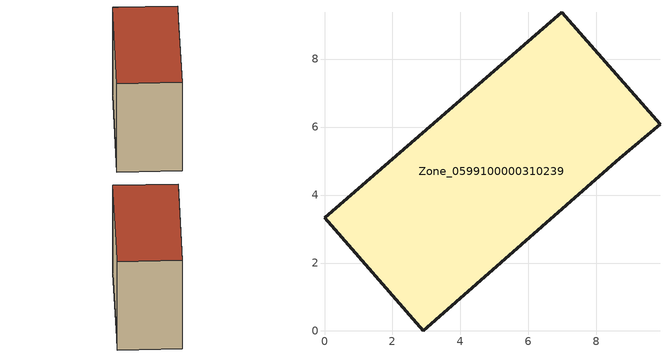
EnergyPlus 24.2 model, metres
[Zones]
Zone_0599100000310239
 floor ground (C_G): 8.69,5.08 2.9,0 0,3.33 6.98,9.38 9.87,6.08 z0
 wall outside (C_F): 6.98,9.38 0,3.33 2.9,0 8.69,5.08 9.87,6.08 6.98,9.38 z0:7.19
 roof outside (C_R): 9.87,6.08 6.98,9.38 0,3.33 2.9,0 8.69,5.08 z7.19
[BUILDING]
Pand.0599100000310239: North Axis=0; Terrain=City; Loads Convergence Tolerance Value=0.04; Temperature Convergence Tolerance Value=0.4; Solar Distribution=FullExterior; Maximum Number of Warmup Days=25; Minimum Number of Warmup Days=1
[Site:Location]
Rotterdam.The.Hague.AP_ZH_NLD Design_Conditions: Latitude=51.96; Longitude=4.45; Time Zone=1; Elevation=-4.5
[SITE:GROUNDTEMPERATURE:BUILDINGSURFACE]
18, 18, 18, 18, 18, 18, 18, 18, 18, 18, 18, 18
[MATERIAL] Thermal Absorptance=0.9; Solar Absorptance=0.7; Visible Absorptance=0.7
Name | Roughness | Thickness | Conductivity | Density | Specific Heat
G.TI.1946 | MediumSmooth | 0.15 | 1 | 540 | 1210
F.TI.1946 | Rough | 0.3 | 0.857143 | 1920 | 840
R.TI.1946 | MediumRough | 0.2 | 0.1 | 1500 | 1000
[CONSTRUCTION]
C_G: G.TI.1946
C_F: F.TI.1946
C_R: R.TI.1946
[ZONE]
Zone_0599100000310239: Type=1; Multiplier=1; Ceiling Height=Autocalculate; Volume=Autocalculate; Floor Area=autocalculate; Part of Total Floor Area=Yes
[ZONEINFILTRATION:DESIGNFLOWRATE]
Infil_Zone_0599100000310239: Zone or ZoneList or Space or SpaceList=Zone_0599100000310239; Schedule=AlwaysOn; Design Flow Rate Calculation Method=Flow/Area; Flow Rate per Floor Area=0.003; Constant Term Coefficient=1; Temperature Term Coefficient=0; Velocity Term Coefficient=0; Velocity Squared Term Coefficient=0
[HVACTEMPLATE:ZONE:IDEALLOADSAIRSYSTEM]
Zone_0599100000310239: Maximum Heating Supply Air Temperature=50; Minimum Cooling Supply Air Temperature=13; Maximum Heating Supply Air Humidity Ratio=0.0156; Minimum Cooling Supply Air Humidity Ratio=0.0077; Heating Limit=NoLimit; Cooling Limit=NoLimit; Dehumidification Control Type=ConstantSensibleHeatRatio; Cooling Sensible Heat Ratio=0.7; Dehumidification Setpoint=60; Humidification Control Type=None; Humidification Setpoint=30; Outdoor Air Method=None; Outdoor Air Flow Rate per Person=0.00944; Outdoor Air Flow Rate per Zone Floor Area=0; Outdoor Air Flow Rate per Zone=0; Demand Controlled Ventilation Type=None; Outdoor Air Economizer Type=NoEconomizer; Heat Recovery Type=None; Sensible Heat Recovery Effectiveness=0.7; Latent Heat Recovery Effectiveness=0.65
[ZONECONTROL:THERMOSTAT]
ThermostatControl_Zone_0599100000310239: Zone or ZoneList=Zone_0599100000310239; Control Type Schedule=DualSetpointControlType; Control 1=Thermostat_Zone_0599100000310239; Temperature Difference Between Cutout And Setpoint=0
[THERMOSTATSETPOINT:DUALSETPOINT]
Thermostat_Zone_0599100000310239: Heating Setpoint Temperature Schedule=HeatingSetpoint_Zone_0599100000310239; Cooling Setpoint Temperature Schedule=CoolingSetpoint_Zone_0599100000310239
[SCHEDULE:COMPACT]
HeatingSetpoint_Zone_0599100000310239: Through: 12/31, For: AllDays, Until: 24:00, 21
CoolingSetpoint_Zone_0599100000310239: Through: 12/31, For: AllDays, Until: 24:00, 24
DualSetpointControlType: Through: 12/31, For: AllDays, Until: 24:00, 4
AlwaysOn: Through: 12/31, For: AllDays, Until: 24:00, 1
